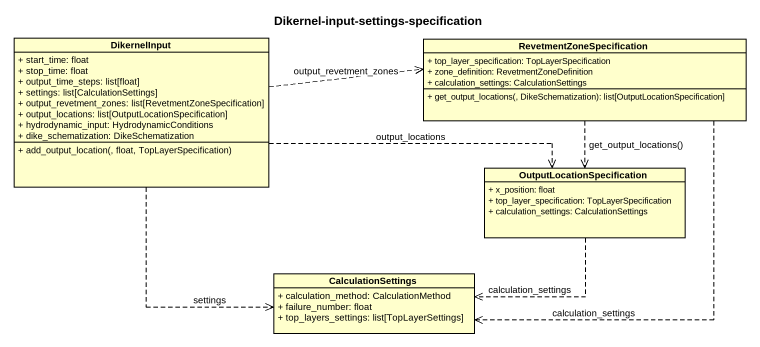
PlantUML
@startuml
title Dikernel-input-settings-specification
hide circle
hide empty members
skinparam classAttributeIconSize 0
class DikernelInput {
  + start_time: float
  + stop_time: float
  + output_time_steps: list[float]
  + settings: list[CalculationSettings]
  + output_revetment_zones: list[RevetmentZoneSpecification]
  + output_locations: list[OutputLocationSpecification]
  + hydrodynamic_input: HydrodynamicConditions
  + dike_schematization: DikeSchematization
  + add_output_location(, float, TopLayerSpecification)
}
class RevetmentZoneSpecification {
  + top_layer_specification: TopLayerSpecification
  + zone_definition: RevetmentZoneDefinition
  + calculation_settings: CalculationSettings
  + get_output_locations(, DikeSchematization): list[OutputLocationSpecification]
}
class OutputLocationSpecification {
  + x_position: float
  + top_layer_specification: TopLayerSpecification
  + calculation_settings: CalculationSettings
}
class CalculationSettings {
  + calculation_method: CalculationMethod
  + failure_number: float
  + top_layers_settings: list[TopLayerSettings]
}
DikernelInput .right.> RevetmentZoneSpecification : output_revetment_zones
DikernelInput .right.> OutputLocationSpecification : output_locations
DikernelInput ..> CalculationSettings : settings
RevetmentZoneSpecification ..> OutputLocationSpecification : get_output_locations()
RevetmentZoneSpecification ..> CalculationSettings : calculation_settings
OutputLocationSpecification .left.> CalculationSettings : calculation_settings
@enduml
